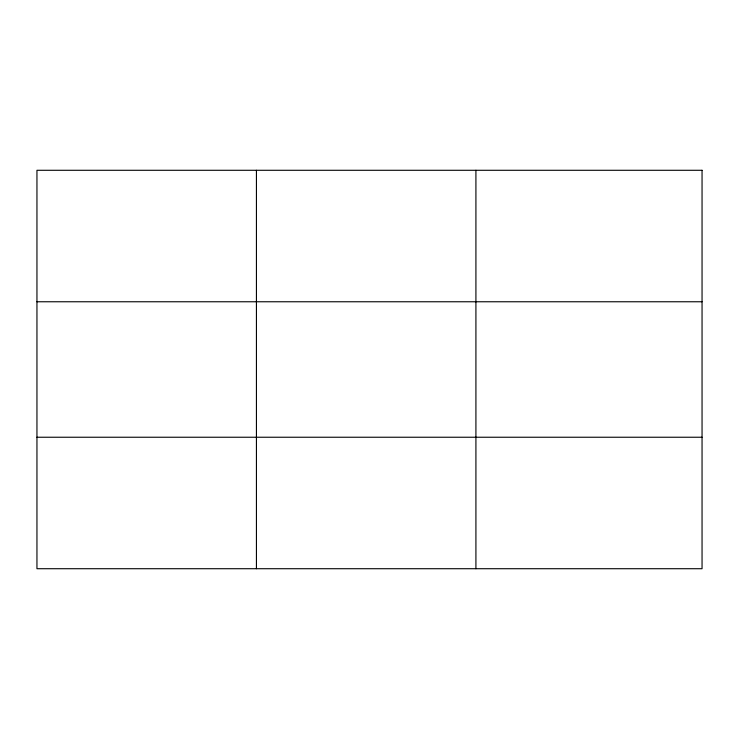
<?xml version="1.0" encoding="UTF-8"?>
<svg xmlns="http://www.w3.org/2000/svg" width="739" height="739" viewBox="0 0 739 739"><rect width="100%" height="100%" fill="white"/><g stroke="black" fill="none" stroke-linecap="round" stroke-linejoin="round"><path stroke-width="1.11" d="M256.433 568.716L256.433 170.284M475.916 568.716L475.916 170.284M36.95 301.761L702.05 301.761M36.95 437.239L702.05 437.239M702.05 170.284L702.05 568.716L36.95 568.716L36.95 170.284L702.05 170.284"/></g></svg>
